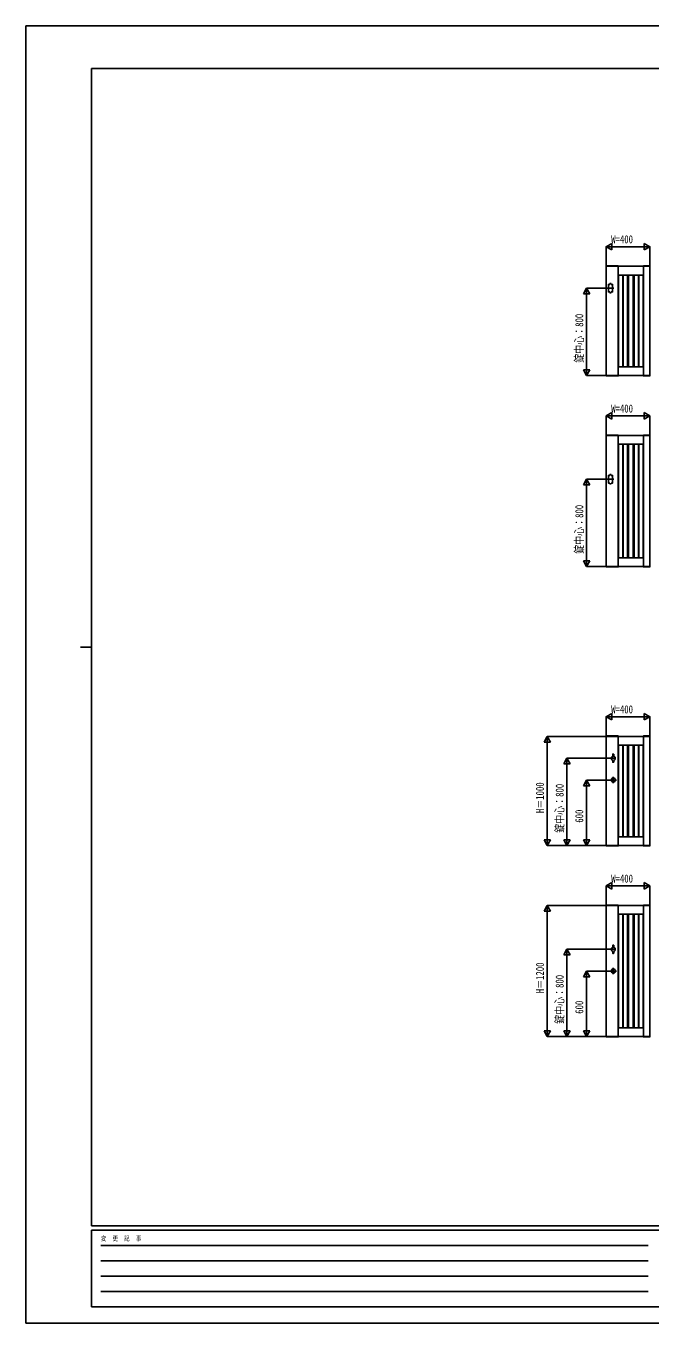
# Model space of a CAD drawing. Units: millimetres, scale not verified. Extents: x -8410 to 8410, y -5940 to 5940.
# Drawn here: x -8410 to -2692, y -5940 to 5940 of the extents above; entities that cross this region are included whole.
import ezdxf
from ezdxf.enums import TextEntityAlignment as Align

# ---------------------------------------------------------------- set-up
doc = ezdxf.new("R2010")
doc.units = ezdxf.units.MM
doc.header["$LTSCALE"] = 30
for name, color, linetype in [('0-2_YKK_A1', 4, 'Continuous'), ('0-3_YKK_D', 6, 'Continuous'), ('0-4_YKK_ZWAK', 7, 'Continuous')]:
    doc.layers.add(name, color=color, linetype=linetype)
doc.styles.add('ＭＳ ゴシック', font='')
doc.styles.get('ＭＳ ゴシック').set_extended_font_data('MS Gothic')

msp = doc.modelspace()

# ---------------------------------------------------------------- linework, layer by layer
at = {"layer": '0-2_YKK_A1'}
for p, q in [((-3093.84, 3740.97), (-3093.98, 3738.42)), ((-3093.98, 3738.42), (-2982.98, 3738.42)), ((-3093.48, 3738.42), (-3093.48, 2738.42)), ((-2693.48, 3738.42), (-3093.48, 3738.42)), ((-3092.84, 3741.92), (-2984.11, 3741.92)), ((-2983.48, 3738.42), (-2983.48, 2738.42)), ((-2983.11, 3740.97), (-2982.98, 3738.42)), ((-2753.84, 3740.97), (-2753.98, 3738.42)), ((-2692.98, 3738.42), (-2753.98, 3738.42)), ((-2753.48, 3738.42), (-2753.48, 2738.42)), ((-2694.11, 3741.92), (-2752.84, 3741.92)), ((-2693.48, 3738.42), (-2693.48, 2738.42)), ((-2693.11, 3740.97), (-2692.98, 3738.42)), ((-3059.48, 3573.42), (-3059.48, 3578.42)), ((-3049.48, 3573.42), (-3049.48, 3578.42)), ((-2753.48, 3658.42), (-2983.48, 3658.42)), ((-2983.48, 3649.32), (-2982.68, 3649.32)), ((-2982.68, 2818.42), (-2982.68, 3658.42)), ((-2942.68, 2818.42), (-2942.68, 3658.42)), ((-2942.68, 3649.32), (-2938.48, 3649.32)), ((-2938.48, 2818.42), (-2938.48, 3658.42)), ((-2898.48, 2818.42), (-2898.48, 3658.42)), ((-2898.48, 3649.32), (-2888.48, 3649.32)), ((-2888.48, 2818.42), (-2888.48, 3658.42)), ((-2848.48, 2818.42), (-2848.48, 3658.42)), ((-2848.48, 3649.32), (-2838.48, 3649.32)), ((-2838.48, 2818.42), (-2838.48, 3658.42)), ((-2798.48, 2818.42), (-2798.48, 3658.42)), ((-2798.48, 3649.32), (-2794.28, 3649.32)), ((-2794.28, 2818.42), (-2794.28, 3658.42)), ((-2754.28, 2818.42), (-2754.28, 3658.42)), ((-2754.28, 3649.32), (-2753.48, 3649.32)), ((-3022.98, 3538.42), (-3085.98, 3538.42)), ((-3059.48, 3503.42), (-3059.48, 3498.42)), ((-3049.48, 3503.42), (-3049.48, 3498.42)), ((-3093.98, 2738.42), (-2982.98, 2738.42)), ((-3093.84, 2735.87), (-3093.98, 2738.42)), ((-2693.48, 2738.42), (-3093.48, 2738.42)), ((-3092.84, 2734.92), (-2984.11, 2734.92)), ((-2983.48, 2826.92), (-2982.68, 2826.92)), ((-2753.48, 2818.42), (-2983.48, 2818.42)), ((-2983.11, 2735.87), (-2982.98, 2738.42)), ((-2942.68, 2826.92), (-2938.48, 2826.92)), ((-2898.48, 2826.92), (-2888.48, 2826.92)), ((-2848.48, 2826.92), (-2838.48, 2826.92)), ((-2798.48, 2826.92), (-2794.28, 2826.92)), ((-2754.28, 2826.92), (-2753.48, 2826.92)), ((-2692.98, 2738.42), (-2753.98, 2738.42)), ((-2753.84, 2735.87), (-2753.98, 2738.42)), ((-2694.11, 2734.92), (-2752.84, 2734.92)), ((-2693.11, 2735.87), (-2692.98, 2738.42)), ((-3093.84, 2190.97), (-3093.98, 2188.42)), ((-3093.98, 2188.42), (-2982.98, 2188.42)), ((-3093.48, 2188.42), (-3093.48, 988.42)), ((-2693.48, 2188.42), (-3093.48, 2188.42)), ((-3092.84, 2191.92), (-2984.11, 2191.92)), ((-2983.48, 2188.42), (-2983.48, 988.42)), ((-2983.11, 2190.97), (-2982.98, 2188.42)), ((-2753.84, 2190.97), (-2753.98, 2188.42)), ((-2692.98, 2188.42), (-2753.98, 2188.42)), ((-2753.48, 2188.42), (-2753.48, 988.42)), ((-2694.11, 2191.92), (-2752.84, 2191.92)), ((-2693.48, 2188.42), (-2693.48, 988.42)), ((-2693.11, 2190.97), (-2692.98, 2188.42)), ((-2753.48, 2108.42), (-2983.48, 2108.42)), ((-2983.48, 2099.32), (-2982.68, 2099.32)), ((-2982.68, 1068.42), (-2982.68, 2108.42)), ((-2942.68, 1068.42), (-2942.68, 2108.42)), ((-2942.68, 2099.32), (-2938.48, 2099.32)), ((-2938.48, 1068.42), (-2938.48, 2108.42)), ((-2898.48, 1068.42), (-2898.48, 2108.42)), ((-2898.48, 2099.32), (-2888.48, 2099.32)), ((-2888.48, 1068.42), (-2888.48, 2108.42)), ((-2848.48, 1068.42), (-2848.48, 2108.42)), ((-2848.48, 2099.32), (-2838.48, 2099.32)), ((-2838.48, 1068.42), (-2838.48, 2108.42)), ((-2798.48, 1068.42), (-2798.48, 2108.42)), ((-2798.48, 2099.32), (-2794.28, 2099.32)), ((-2794.28, 1068.42), (-2794.28, 2108.42)), ((-2754.28, 1068.42), (-2754.28, 2108.42)), ((-2754.28, 2099.32), (-2753.48, 2099.32)), ((-3022.98, 1788.42), (-3085.98, 1788.42)), ((-3059.48, 1823.42), (-3059.48, 1828.42)), ((-3049.48, 1823.42), (-3049.48, 1828.42)), ((-3059.48, 1753.42), (-3059.48, 1748.42)), ((-3049.48, 1753.42), (-3049.48, 1748.42)), ((-2983.48, 1076.92), (-2982.68, 1076.92)), ((-2942.68, 1076.92), (-2938.48, 1076.92)), ((-2898.48, 1076.92), (-2888.48, 1076.92)), ((-2848.48, 1076.92), (-2838.48, 1076.92)), ((-2798.48, 1076.92), (-2794.28, 1076.92)), ((-2754.28, 1076.92), (-2753.48, 1076.92)), ((-3093.98, 988.42), (-2982.98, 988.42)), ((-3093.84, 985.87), (-3093.98, 988.42)), ((-2693.48, 988.42), (-3093.48, 988.42)), ((-3092.84, 984.92), (-2984.11, 984.92)), ((-2753.48, 1068.42), (-2983.48, 1068.42)), ((-2983.11, 985.87), (-2982.98, 988.42)), ((-2692.98, 988.42), (-2753.98, 988.42)), ((-2753.84, 985.87), (-2753.98, 988.42)), ((-2694.11, 984.92), (-2752.84, 984.92)), ((-2693.11, 985.87), (-2692.98, 988.42)), ((-3093.84, -563.99), (-3093.98, -566.54)), ((-3093.98, -566.54), (-2982.98, -566.54)), ((-3093.48, -566.54), (-3093.48, -1566.54)), ((-2693.48, -566.54), (-3093.48, -566.54)), ((-3092.84, -563.04), (-2984.11, -563.04)), ((-2983.48, -566.54), (-2983.48, -1566.54)), ((-2983.11, -563.99), (-2982.98, -566.54)), ((-2753.84, -563.99), (-2753.98, -566.54)), ((-2692.98, -566.54), (-2753.98, -566.54)), ((-2753.48, -566.54), (-2753.48, -1566.54)), ((-2694.11, -563.04), (-2752.84, -563.04)), ((-2693.48, -566.54), (-2693.48, -1566.54)), ((-2693.11, -563.99), (-2692.98, -566.54)), ((-2753.48, -646.54), (-2983.48, -646.54)), ((-2983.48, -655.64), (-2982.68, -655.64)), ((-2982.68, -1486.54), (-2982.68, -646.54)), ((-2942.68, -1486.54), (-2942.68, -646.54)), ((-2942.68, -655.64), (-2938.48, -655.64)), ((-2938.48, -1486.54), (-2938.48, -646.54)), ((-2898.48, -1486.54), (-2898.48, -646.54)), ((-2898.48, -655.64), (-2888.48, -655.64)), ((-2888.48, -1486.54), (-2888.48, -646.54)), ((-2848.48, -1486.54), (-2848.48, -646.54)), ((-2848.48, -655.64), (-2838.48, -655.64)), ((-2838.48, -1486.54), (-2838.48, -646.54)), ((-2798.48, -1486.54), (-2798.48, -646.54)), ((-2798.48, -655.64), (-2794.28, -655.64)), ((-2794.28, -1486.54), (-2794.28, -646.54)), ((-2754.28, -1486.54), (-2754.28, -646.54)), ((-2754.28, -655.64), (-2753.48, -655.64)), ((-3007.47, -766.54), (-3051.48, -766.54)), ((-3046.98, -759.54), (-3046.98, -773.54)), ((-3041.98, -754.54), (-3034.73, -754.54)), ((-3034.73, -731.04), (-3034.73, -754.54)), ((-3034.73, -787.38), (-3034.73, -802.04)), ((-3032.73, -729.04), (-3026.23, -729.04)), ((-3032.73, -804.04), (-3026.23, -804.04)), ((-3024.23, -731.04), (-3024.23, -754.54)), ((-3024.23, -754.54), (-3016.98, -754.54)), ((-3024.23, -787.38), (-3024.23, -802.04)), ((-3011.98, -759.54), (-3011.98, -773.54)), ((-3029.48, -937.54), (-3029.48, -995.54)), ((-3000.48, -966.54), (-3058.48, -966.54)), ((-2983.48, -1478.04), (-2982.68, -1478.04)), ((-2753.48, -1486.54), (-2983.48, -1486.54)), ((-2942.68, -1478.04), (-2938.48, -1478.04)), ((-2898.48, -1478.04), (-2888.48, -1478.04)), ((-2848.48, -1478.04), (-2838.48, -1478.04)), ((-2798.48, -1478.04), (-2794.28, -1478.04)), ((-2754.28, -1478.04), (-2753.48, -1478.04)), ((-3093.98, -1566.54), (-2982.98, -1566.54)), ((-3093.84, -1569.09), (-3093.98, -1566.54)), ((-2693.48, -1566.54), (-3093.48, -1566.54)), ((-3092.84, -1570.04), (-2984.11, -1570.04)), ((-2983.11, -1569.09), (-2982.98, -1566.54)), ((-2692.98, -1566.54), (-2753.98, -1566.54)), ((-2753.84, -1569.09), (-2753.98, -1566.54)), ((-2694.11, -1570.04), (-2752.84, -1570.04)), ((-2693.11, -1569.09), (-2692.98, -1566.54)), ((-3093.84, -2113.99), (-3093.98, -2116.54)), ((-3093.98, -2116.54), (-2982.98, -2116.54)), ((-3093.48, -2116.54), (-3093.48, -3316.54)), ((-2693.48, -2116.54), (-3093.48, -2116.54)), ((-3092.84, -2113.04), (-2984.11, -2113.04)), ((-2983.48, -2116.54), (-2983.48, -3316.54)), ((-2983.11, -2113.99), (-2982.98, -2116.54)), ((-2753.84, -2113.99), (-2753.98, -2116.54)), ((-2692.98, -2116.54), (-2753.98, -2116.54)), ((-2753.48, -2116.54), (-2753.48, -3316.54)), ((-2694.11, -2113.04), (-2752.84, -2113.04)), ((-2693.48, -2116.54), (-2693.48, -3316.54)), ((-2693.11, -2113.99), (-2692.98, -2116.54)), ((-2753.48, -2196.54), (-2983.48, -2196.54)), ((-2983.48, -2205.64), (-2982.68, -2205.64)), ((-2982.68, -3236.54), (-2982.68, -2196.54)), ((-2942.68, -3236.54), (-2942.68, -2196.54)), ((-2942.68, -2205.64), (-2938.48, -2205.64)), ((-2938.48, -3236.54), (-2938.48, -2196.54)), ((-2898.48, -3236.54), (-2898.48, -2196.54)), ((-2898.48, -2205.64), (-2888.48, -2205.64)), ((-2888.48, -3236.54), (-2888.48, -2196.54)), ((-2848.48, -3236.54), (-2848.48, -2196.54)), ((-2848.48, -2205.64), (-2838.48, -2205.64)), ((-2838.48, -3236.54), (-2838.48, -2196.54)), ((-2798.48, -3236.54), (-2798.48, -2196.54)), ((-2798.48, -2205.64), (-2794.28, -2205.64)), ((-2794.28, -3236.54), (-2794.28, -2196.54)), ((-2754.28, -3236.54), (-2754.28, -2196.54)), ((-2754.28, -2205.64), (-2753.48, -2205.64)), ((-3034.73, -2481.04), (-3034.73, -2504.54)), ((-3032.73, -2479.04), (-3026.23, -2479.04)), ((-3024.23, -2481.04), (-3024.23, -2504.54)), ((-3007.47, -2516.54), (-3051.48, -2516.54)), ((-3046.98, -2509.54), (-3046.98, -2523.54)), ((-3041.98, -2504.54), (-3034.73, -2504.54)), ((-3034.73, -2537.38), (-3034.73, -2552.04)), ((-3032.73, -2554.04), (-3026.23, -2554.04)), ((-3024.23, -2504.54), (-3016.98, -2504.54)), ((-3024.23, -2537.38), (-3024.23, -2552.04)), ((-3011.98, -2509.54), (-3011.98, -2523.54)), ((-3000.48, -2716.54), (-3058.48, -2716.54)), ((-3029.48, -2687.54), (-3029.48, -2745.54)), ((-3093.98, -3316.54), (-2982.98, -3316.54)), ((-3093.84, -3319.09), (-3093.98, -3316.54)), ((-2693.48, -3316.54), (-3093.48, -3316.54)), ((-3092.84, -3320.04), (-2984.11, -3320.04)), ((-2983.48, -3228.04), (-2982.68, -3228.04)), ((-2753.48, -3236.54), (-2983.48, -3236.54)), ((-2983.11, -3319.09), (-2982.98, -3316.54)), ((-2942.68, -3228.04), (-2938.48, -3228.04)), ((-2898.48, -3228.04), (-2888.48, -3228.04)), ((-2848.48, -3228.04), (-2838.48, -3228.04)), ((-2798.48, -3228.04), (-2794.28, -3228.04)), ((-2754.28, -3228.04), (-2753.48, -3228.04)), ((-2692.98, -3316.54), (-2753.98, -3316.54)), ((-2753.84, -3319.09), (-2753.98, -3316.54)), ((-2694.11, -3320.04), (-2752.84, -3320.04)), ((-2693.11, -3319.09), (-2692.98, -3316.54))]:
    msp.add_line(p, q, dxfattribs=at)
for points in [[(-3059.48, 3573.42), (-3073.48, 3573.42), (-3073.48, 3503.42), (-3059.48, 3503.42)], [(-3049.48, 3503.42), (-3035.48, 3503.42), (-3035.48, 3573.42), (-3049.48, 3573.42)], [(-3059.48, 1823.42), (-3073.48, 1823.42), (-3073.48, 1753.42), (-3059.48, 1753.42)], [(-3049.48, 1753.42), (-3035.48, 1753.42), (-3035.48, 1823.42), (-3049.48, 1823.42)]]:
    msp.add_lwpolyline(points, dxfattribs=at)
for centre in [(-3029.48, -966.54), (-3029.48, -2716.54)]:
    msp.add_circle(centre, 19, dxfattribs=at)
for centre, radius, start, end in [((-3092.84, 3740.92), 1, 90, 177), ((-2984.11, 3740.92), 1, 3, 90), ((-2752.84, 3740.92), 1, 90, 177), ((-2694.11, 3740.92), 1, 3, 90), ((-3054.48, 3578.42), 5, 0, 180), ((-3054.48, 3498.42), 5, 180, 0), ((-3092.84, 2735.92), 1, 183, 270), ((-2984.11, 2735.92), 1, 270, 357), ((-2752.84, 2735.92), 1, 183, 270), ((-2694.11, 2735.92), 1, 270, 357), ((-3092.84, 2190.92), 1, 90, 177), ((-2984.11, 2190.92), 1, 3, 90), ((-2752.84, 2190.92), 1, 90, 177), ((-2694.11, 2190.92), 1, 3, 90), ((-3054.48, 1828.42), 5, 0, 180), ((-3054.48, 1748.42), 5, 180, 0), ((-3092.84, 985.92), 1, 183, 270), ((-2984.11, 985.92), 1, 270, 357), ((-2752.84, 985.92), 1, 183, 270), ((-2694.11, 985.92), 1, 270, 357), ((-3092.84, -564.04), 1, 90, 177), ((-2984.11, -564.04), 1, 3, 90), ((-2752.84, -564.04), 1, 90, 177), ((-2694.11, -564.04), 1, 3, 90), ((-3041.98, -759.54), 5, 90, 180), ((-3041.98, -773.54), 5, 180, 270), ((-3029.48, -776.1), 12.5, 191.55262, 245.16541), ((-3032.73, -731.04), 2, 90, 180), ((-3032.73, -802.04), 2, 180, 270), ((-3026.23, -731.04), 2, 0, 90), ((-3026.23, -802.04), 2, 270, 0), ((-3029.48, -776.04), 12.5, 294.83459, 348.44738), ((-3029.48, -776.1), 12.5, 294.83459, 348.44738), ((-3016.98, -759.54), 5, 0, 90), ((-3016.98, -773.54), 5, 270, 0), ((-3092.84, -1569.04), 1, 183, 270), ((-2984.11, -1569.04), 1, 270, 357), ((-2752.84, -1569.04), 1, 183, 270), ((-2694.11, -1569.04), 1, 270, 357), ((-3092.84, -2114.04), 1, 90, 177), ((-2984.11, -2114.04), 1, 3, 90), ((-2752.84, -2114.04), 1, 90, 177), ((-2694.11, -2114.04), 1, 3, 90), ((-3032.73, -2481.04), 2, 90, 180), ((-3026.23, -2481.04), 2, 0, 90), ((-3041.98, -2509.54), 5, 90, 180), ((-3041.98, -2523.54), 5, 180, 270), ((-3029.48, -2526.1), 12.5, 191.55262, 245.16541), ((-3032.73, -2552.04), 2, 180, 270), ((-3026.23, -2552.04), 2, 270, 0), ((-3029.48, -2526.04), 12.5, 294.83459, 348.44738), ((-3029.48, -2526.1), 12.5, 294.83459, 348.44738), ((-3016.98, -2509.54), 5, 0, 90), ((-3016.98, -2523.54), 5, 270, 0), ((-3092.84, -3319.04), 1, 183, 270), ((-2984.11, -3319.04), 1, 270, 357), ((-2752.84, -3319.04), 1, 183, 270), ((-2694.11, -3319.04), 1, 270, 357)]:
    msp.add_arc(centre, radius, start, end, dxfattribs=at)
at = {"layer": '0-3_YKK_D'}
for p, q in [((-3093.48, 3918.42), (-3041.51, 3948.42)), ((-3041.51, 3888.42), (-3041.51, 3948.42)), ((-2693.48, 3918.42), (-2745.44, 3948.42)), ((-2745.44, 3948.42), (-2745.44, 3888.42)), ((-3093.48, 3740.42), (-3093.48, 3919.42)), ((-3093.48, 3918.42), (-3041.51, 3888.42)), ((-3093.48, 3918.42), (-2989.55, 3918.42)), ((-3033.48, 3918.42), (-2753.48, 3918.42)), ((-2693.48, 3918.42), (-2797.4, 3918.42)), ((-2693.48, 3918.42), (-2745.44, 3888.42)), ((-2693.48, 3740.42), (-2693.48, 3919.42)), ((-3273.48, 3538.42), (-3303.48, 3486.46)), ((-3303.48, 3486.46), (-3243.48, 3486.46)), ((-3087.98, 3538.42), (-3274.48, 3538.42)), ((-3273.48, 3538.42), (-3243.48, 3486.46)), ((-3273.48, 3538.42), (-3273.48, 3434.5)), ((-3273.48, 3478.42), (-3273.48, 2798.42)), ((-3273.48, 2738.42), (-3303.48, 2790.38)), ((-3243.48, 2790.38), (-3303.48, 2790.38)), ((-3095.48, 2738.42), (-3274.48, 2738.42)), ((-3273.48, 2738.42), (-3273.48, 2842.34)), ((-3273.48, 2738.42), (-3243.48, 2790.38)), ((-3093.48, 2368.42), (-3041.51, 2398.42)), ((-3041.51, 2338.42), (-3041.51, 2398.42)), ((-2693.48, 2368.42), (-2745.44, 2398.42)), ((-2745.44, 2398.42), (-2745.44, 2338.42)), ((-3093.48, 2190.42), (-3093.48, 2369.42)), ((-3093.48, 2368.42), (-3041.51, 2338.42)), ((-3093.48, 2368.42), (-2989.55, 2368.42)), ((-3033.48, 2368.42), (-2753.48, 2368.42)), ((-2693.48, 2368.42), (-2797.4, 2368.42)), ((-2693.48, 2368.42), (-2745.44, 2338.42)), ((-2693.48, 2190.42), (-2693.48, 2369.42)), ((-3273.48, 1788.42), (-3303.48, 1736.46)), ((-3087.98, 1788.42), (-3274.48, 1788.42)), ((-3273.48, 1788.42), (-3243.48, 1736.46)), ((-3273.48, 1788.42), (-3273.48, 1684.5)), ((-3303.48, 1736.46), (-3243.48, 1736.46)), ((-3273.48, 1728.42), (-3273.48, 1048.42)), ((-3273.48, 988.42), (-3273.48, 1092.34)), ((-3273.48, 988.42), (-3303.48, 1040.38)), ((-3243.48, 1040.38), (-3303.48, 1040.38)), ((-3095.48, 988.42), (-3274.48, 988.42)), ((-3273.48, 988.42), (-3243.48, 1040.38)), ((-3093.48, -386.54), (-3041.51, -356.54)), ((-3093.48, -564.54), (-3093.48, -385.54)), ((-3093.48, -386.54), (-3041.51, -416.54)), ((-3093.48, -386.54), (-2989.55, -386.54)), ((-3041.51, -416.54), (-3041.51, -356.54)), ((-3033.48, -386.54), (-2753.48, -386.54)), ((-2693.48, -386.54), (-2797.4, -386.54)), ((-2693.48, -386.54), (-2745.44, -356.54)), ((-2745.44, -356.54), (-2745.44, -416.54)), ((-2693.48, -386.54), (-2745.44, -416.54)), ((-2693.48, -564.54), (-2693.48, -385.54)), ((-3633.48, -566.54), (-3663.48, -618.5)), ((-3095.48, -566.54), (-3634.48, -566.54)), ((-3633.48, -566.54), (-3603.48, -618.5)), ((-3633.48, -566.54), (-3633.48, -670.46)), ((-3663.48, -618.5), (-3603.48, -618.5)), ((-3633.48, -626.54), (-3633.48, -1506.54)), ((-3453.48, -766.54), (-3483.48, -818.5)), ((-3483.48, -818.5), (-3423.48, -818.5)), ((-3053.48, -766.54), (-3454.48, -766.54)), ((-3453.48, -766.54), (-3423.48, -818.5)), ((-3453.48, -766.54), (-3453.48, -870.46)), ((-3453.48, -826.54), (-3453.48, -1506.54)), ((-3273.48, -966.54), (-3303.48, -1018.5)), ((-3303.48, -1018.5), (-3243.48, -1018.5)), ((-3060.48, -966.54), (-3274.48, -966.54)), ((-3273.48, -966.54), (-3243.48, -1018.5)), ((-3273.48, -966.54), (-3273.48, -1070.46)), ((-3273.48, -1506.54), (-3273.48, -1026.54)), ((-3633.48, -1566.54), (-3663.48, -1514.58)), ((-3603.48, -1514.58), (-3663.48, -1514.58)), ((-3633.48, -1566.54), (-3633.48, -1462.62)), ((-3633.48, -1566.54), (-3603.48, -1514.58)), ((-3453.48, -1566.54), (-3483.48, -1514.58)), ((-3423.48, -1514.58), (-3483.48, -1514.58)), ((-3453.48, -1566.54), (-3453.48, -1462.62)), ((-3453.48, -1566.54), (-3423.48, -1514.58)), ((-3273.48, -1566.54), (-3303.48, -1514.58)), ((-3243.48, -1514.58), (-3303.48, -1514.58)), ((-3273.48, -1566.54), (-3273.48, -1462.62)), ((-3273.48, -1566.54), (-3243.48, -1514.58)), ((-3095.48, -1566.54), (-3634.48, -1566.54)), ((-3095.48, -1566.54), (-3454.48, -1566.54)), ((-3095.48, -1566.54), (-3274.48, -1566.54)), ((-3093.48, -1936.54), (-3041.51, -1906.54)), ((-3093.48, -2114.54), (-3093.48, -1935.54)), ((-3093.48, -1936.54), (-3041.51, -1966.54)), ((-3093.48, -1936.54), (-2989.55, -1936.54)), ((-3041.51, -1966.54), (-3041.51, -1906.54)), ((-3033.48, -1936.54), (-2753.48, -1936.54)), ((-2693.48, -1936.54), (-2797.4, -1936.54)), ((-2693.48, -1936.54), (-2745.44, -1906.54)), ((-2745.44, -1906.54), (-2745.44, -1966.54)), ((-2693.48, -1936.54), (-2745.44, -1966.54)), ((-2693.48, -2114.54), (-2693.48, -1935.54)), ((-3633.48, -2116.54), (-3663.48, -2168.5)), ((-3095.48, -2116.54), (-3634.48, -2116.54)), ((-3633.48, -2116.54), (-3603.48, -2168.5)), ((-3633.48, -2116.54), (-3633.48, -2220.46)), ((-3663.48, -2168.5), (-3603.48, -2168.5)), ((-3633.48, -2176.54), (-3633.48, -3256.54)), ((-3453.48, -2516.54), (-3483.48, -2568.5)), ((-3483.48, -2568.5), (-3423.48, -2568.5)), ((-3053.48, -2516.54), (-3454.48, -2516.54)), ((-3453.48, -2516.54), (-3423.48, -2568.5)), ((-3453.48, -2516.54), (-3453.48, -2620.46)), ((-3453.48, -2576.54), (-3453.48, -3256.54)), ((-3273.48, -2716.54), (-3303.48, -2768.5)), ((-3060.48, -2716.54), (-3274.48, -2716.54)), ((-3273.48, -2716.54), (-3243.48, -2768.5)), ((-3273.48, -2716.54), (-3273.48, -2820.46)), ((-3303.48, -2768.5), (-3243.48, -2768.5)), ((-3273.48, -3256.54), (-3273.48, -2776.54)), ((-3633.48, -3316.54), (-3663.48, -3264.58)), ((-3603.48, -3264.58), (-3663.48, -3264.58)), ((-3095.48, -3316.54), (-3634.48, -3316.54)), ((-3633.48, -3316.54), (-3633.48, -3212.62)), ((-3633.48, -3316.54), (-3603.48, -3264.58)), ((-3453.48, -3316.54), (-3483.48, -3264.58)), ((-3423.48, -3264.58), (-3483.48, -3264.58)), ((-3095.48, -3316.54), (-3454.48, -3316.54)), ((-3453.48, -3316.54), (-3453.48, -3212.62)), ((-3453.48, -3316.54), (-3423.48, -3264.58)), ((-3273.48, -3316.54), (-3303.48, -3264.58)), ((-3243.48, -3264.58), (-3303.48, -3264.58)), ((-3095.48, -3316.54), (-3274.48, -3316.54)), ((-3273.48, -3316.54), (-3273.48, -3212.62)), ((-3273.48, -3316.54), (-3243.48, -3264.58))]:
    msp.add_line(p, q, dxfattribs=at)
at = {"layer": '0-4_YKK_ZWAK'}
for p, q in [((7790.04, 5550), (-7809.96, 5550)), ((-7809.96, -5050), (-7809.96, 5550)), ((-7909.96, 250), (-7809.96, 250)), ((7790.04, -5050), (-7809.96, -5050)), ((-2609.96, -5090), (-7809.96, -5090)), ((-7809.96, -5790), (-7809.96, -5090)), ((-7724.96, -5230), (-2709.96, -5230)), ((-7724.96, -5370), (-2709.96, -5370)), ((-7724.96, -5510), (-2709.96, -5510)), ((-7724.96, -5650), (-2709.96, -5650)), ((-7809.96, -5790), (-2609.96, -5790))]:
    msp.add_line(p, q, dxfattribs=at)
msp.add_lwpolyline([(-8410, -5940), (8410, -5940), (8410, 5940), (-8410, 5940)], close=True, dxfattribs=at)

# ---------------------------------------------------------------- texts
at = {"layer": '0-3_YKK_D', "style": 'ＭＳ ゴシック', "width": 0.8}
for p in [(-3048.14, 3927.42), (-3048.14, 2377.42), (-3048.14, -377.54), (-3048.14, -1927.54)]:
    msp.add_text('W=400', height=73.31, dxfattribs=at).set_placement(p, align=Align.BOTTOM_LEFT)
for s, p in [('錠中心：800', (-3282.48, 2855.76)), ('錠中心：800', (-3282.48, 1105.76)), ('H＝1000', (-3642.48, -1269.21)), ('錠中心：800', (-3462.48, -1449.21)), ('600', (-3282.48, -1357.21)), ('H＝1200', (-3642.48, -2919.21)), ('錠中心：800', (-3462.48, -3199.21)), ('600', (-3282.48, -3107.21))]:
    msp.add_text(s, height=73.31, rotation=90, dxfattribs=at).set_placement(p, align=Align.BOTTOM_LEFT)
at = {"layer": '0-4_YKK_ZWAK', "style": 'ＭＳ ゴシック', "width": 0.8}
msp.add_text('変  更  記  事', height=43.99, dxfattribs=at).set_placement((-7722.62, -5200), align=Align.BOTTOM_LEFT)

doc.saveas('drawing.dxf')
